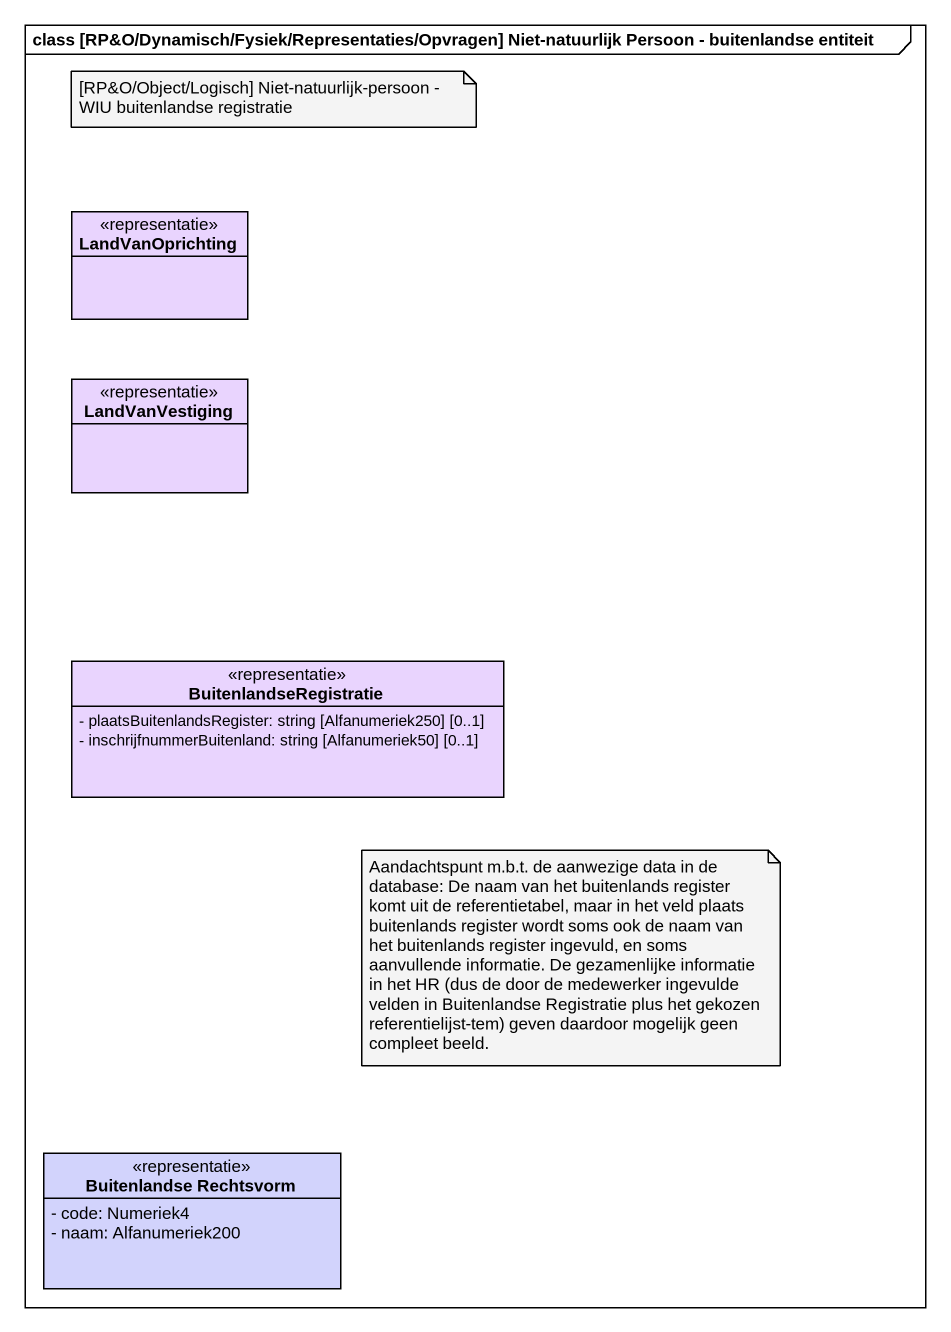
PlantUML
@startuml
mainframe class [RP&O/Dynamisch/Fysiek/Representaties/Opvragen] Niet-natuurlijk Persoon - buitenlandse entiteit
hide circle
hide empty members
skinparam classAttributeIconSize 0
class LandVanOprichting <<representatie>> #E9D4FE
class LandVanVestiging <<representatie>> #E9D4FE
class BuitenlandseRegistratie <<representatie>> #E9D4FE {
  - plaatsBuitenlandsRegister: string [Alfanumeriek250] [0..1]
  - inschrijfnummerBuitenland: string [Alfanumeriek50] [0..1]
}
class "Buitenlandse Rechtsvorm" as Buitenlandse_Rechtsvorm <<representatie>> #D2D3FC {
  - code: Numeriek4
  - naam: Alfanumeriek200
}
note as N1
  [RP&O/Object/Logisch] Niet-natuurlijk-persoon - WIU buitenlandse registratie
end note
note as N2
  Aandachtspunt m.b.t. de aanwezige data in de database: De naam van het buitenlands register komt uit de referentietabel, maar in het veld plaats buitenlands register wordt soms ook de naam van het buitenlands register ingevuld, en soms aanvullende informatie. De gezamenlijke informatie in het HR (dus de door de medewerker ingevulde velden in Buitenlandse Registratie plus het gekozen referentielijst-tem) geven daardoor mogelijk geen compleet beeld.
end note
@enduml
